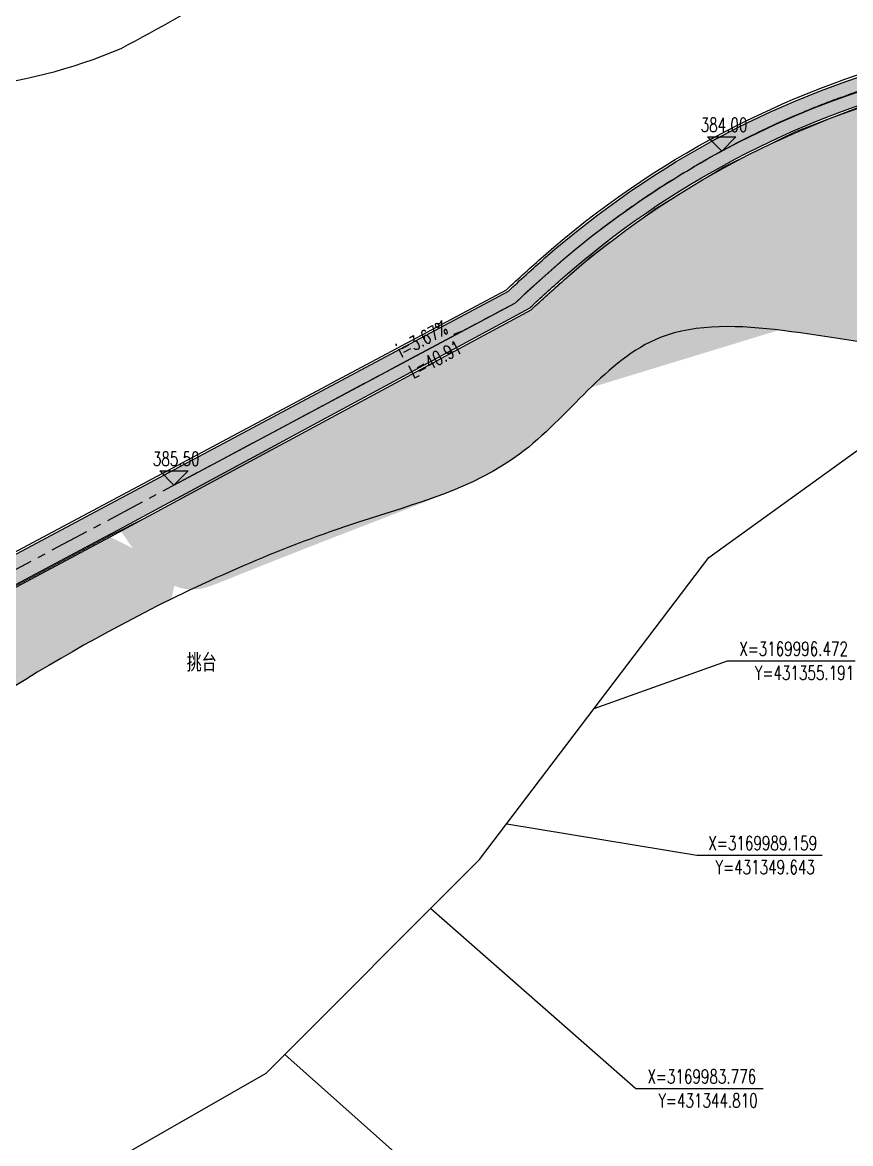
# Model space of a CAD drawing. Header units: millimetres. Extents: x -2430464 to 225692, y -180 to 1805330.
# Drawn here: x -73847 to -21226, y 1234337 to 1305526 of the extents above; entities that cross this region are included whole.
import ezdxf

# ---------------------------------------------------------------- set-up
doc = ezdxf.new("R2010")
doc.units = ezdxf.units.MM
doc.header["$LTSCALE"] = 1000
doc.linetypes.add('CENTERX2', pattern=[4, 2.5, -0.5, 0.5, -0.5])
for name, color, linetype in [('0-ROAD-中心线', 1, 'CENTERX2'), ('03LS-上木标注', 50, 'CONTINUOUS'), ('DIM_COOR', 3, 'CONTINUOUS'), ('DIM_ELEV', 3, 'CONTINUOUS'), ('DIM_SYMB', 3, 'CONTINUOUS'), ('HYDA', 7, 'CONTINUOUS'), ('LP-001-道路边线', 4, 'CONTINUOUS'), ('LP-002-文字说明', 254, 'CONTINUOUS'), ('LP-003设计水位线', 172, 'CONTINUOUS'), ('LP-006铺装分隔线', 35, 'CONTINUOUS'), ('LP-014绿化填充', 88, 'CONTINUOUS'), ('LP-10铺装填充', 251, 'CONTINUOUS'), ('PUB_TEXT', 7, 'CONTINUOUS'), ('ROAD', 2, 'CONTINUOUS')]:
    doc.layers.add(name, color=color, linetype=linetype)
doc.styles.add('_TCH_DIM', font='SIMPLEX.shx', dxfattribs={"width": 0.7, "bigfont": 'GBCBIG.shx'})
doc.styles.add('STYLE1', font='', dxfattribs={"width": 0.7})
doc.styles.add('TG_LINETYPE', font='SIMPLEX', dxfattribs={"width": 0.8, "height": 3, "bigfont": 'HZTXT'})
doc.styles.get('STYLE1').set_extended_font_data('SimSun')
doc.linetypes.add('TG_TYLG', pattern='A,2,-1.3,["TYLG",TG_LINETYPE,S=0.1,R=0,X=-1.2,Y=-0.15],0', length=3.3)
pattern_1 = [(0, (-431392709.98357, -3169114513.621448), (476.25, 476.25), [238.125, -714.375]), (90, (-431392590.92107, -3169114632.683948), (-476.25, 476.25), [238.125, -714.375])]

msp = doc.modelspace()

# ---------------------------------------------------------------- hatches: boundary and pattern name
at = {"layer": 'DIM_ELEV'}
for points in [[(-29415.91631892323, 1297354.995624466), (-30315.91631892323, 1298254.995624466), (-28515.91631892323, 1298254.995624466)], [(-64223.80342647433, 1276151.641231937), (-65123.80342647433, 1277051.641231937), (-63323.80342647433, 1277051.641231937)]]:
    msp.add_hatch(color=256, dxfattribs=at).paths.add_polyline_path(points)
at = {"layer": 'DIM_SYMB'}
msp.add_hatch(color=256, dxfattribs=at).paths.add_polyline_path([(-45625.5477155745, 1286068.01387207), (-46419.71317818761, 1285644.574126644), (-46476.1718108952, 1285750.462854786)])
at = {"layer": 'LP-014绿化填充'}
h = msp.add_hatch(dxfattribs=at)
h.set_pattern_fill('CROSS', color=256, scale=300)
h.set_pattern_definition(pattern_1)
edge = h.paths.add_edge_path()
edge.add_spline(control_points=[(-67588.00013777614, 1273228.767648621), (-64603.12937483191, 1268621.899836941), (-49412.06708493829, 1274838.265782757), (-41399.5019249022, 1276875.13965313), (-35187.75771948695, 1286634.377239151), (-24953.17247691751, 1286129.045839233), (-11303.9849768579, 1283128.404089851), (12381.140483886, 1292578.367556019), (25406.25852158666, 1322288.469054623), (60932.64478132129, 1324386.339863701), (64029.42719909549, 1352872.345312519), (88946.0480826199, 1359857.920356197), (106077.1548068821, 1377566.763267441), (116588.200994283, 1397706.698831482), (119357.415586561, 1412100.85415308), (118050.1938748658, 1418997.159043713), (117622.4396097362, 1421253.795239372)], knot_values=[0, 0, 0, 0, 1461.608760629228, 12567.25349089102, 24162.44586460281, 31944.65828745835, 40981.23680247532, 67066.73875934456, 99297.32680081317, 131462.0272839771, 151854.1354866179, 170324.0419808526, 202082.8766939532, 223870.9511597634, 237975.683084435, 244835.9247705665, 244835.9247705665, 244835.9247705665, 244835.9247705665], degree=3, periodic=0)
edge.add_arc((-2107.991869002581, 1246723.481314583), 56526.2807689651, 73.1341209586279, 78.19365156510638)
edge.add_arc((-2104.784615188837, 1246598.822995109), 56647.6529312183, 78.222624362827, 134.0927475518611)
edge.add_line((-41521.46161207557, 1287283.981924934), (-67588.00013765693, 1273228.767648621))
edge.add_spline(control_points=[(-67588.00013777614, 1273228.767648621), (-64603.12937483191, 1268621.899836941), (-49412.06708493829, 1274838.265782757), (-41399.5019249022, 1276875.13965313), (-35187.75771948695, 1286634.377239151), (-24953.17247691751, 1286129.045839233), (-11303.9849768579, 1283128.404089851), (12381.140483886, 1292578.367556019), (25406.25852158666, 1322288.469054623), (60932.64478132129, 1324386.339863701), (64029.42719909549, 1352872.345312519), (88946.0480826199, 1359857.920356197), (106077.1548068821, 1377566.763267441), (116588.200994283, 1397706.698831482), (119357.415586561, 1412100.85415308), (118050.1938748658, 1418997.159043713), (117622.4396097362, 1421253.795239372)], knot_values=[0, 0, 0, 0, 1461.608760629228, 12567.25349089102, 24162.44586460281, 31944.65828745835, 40981.23680247532, 67066.73875934456, 99297.32680081317, 131462.0272839771, 151854.1354866179, 170324.0419808526, 202082.8766939532, 223870.9511597634, 237975.683084435, 244835.9247705665, 244835.9247705665, 244835.9247705665, 244835.9247705665], degree=3, periodic=0)
edge.add_line((-16944.12864783406, 1284826.32528202), (-17681.61224636436, 1286422.805196209))
edge.add_line((-17681.61224636436, 1286422.805196209), (-16498.10442993045, 1288043.243127747))
edge.add_line((-16498.10442993045, 1288043.243127747), (-14613.24360921979, 1288700.179284496))
edge.add_line((-14613.24360921979, 1288700.179284496), (-10843.5100248754, 1289050.540646477))
edge.add_line((-10843.5100248754, 1289050.540646477), (-10000.35846850276, 1288243.224062366))
edge.add_line((-10000.35846850276, 1288243.224062366), (-9233.139260083437, 1288463.126655025))
edge.add_line((-9233.139260083437, 1288463.126655025), (-6907.41463509202, 1288474.150138779))
edge.add_line((-6907.41463509202, 1288474.150138779), (-6308.853825062513, 1287831.662386341))
edge.add_line((-6308.853825062513, 1287831.662386341), (-6154.098822444677, 1287941.210475845))
edge.add_line((-6154.098822444677, 1287941.210475845), (-4554.126902848482, 1288784.280127926))
edge.add_line((-4554.126902848482, 1288784.280127926), (-2954.172472566366, 1289947.134272022))
edge.add_line((-2954.172472566366, 1289947.134272022), (-2908.178709775209, 1289912.662208004))
edge.add_line((-2908.178709775209, 1289912.662208004), (-2565.34503147006, 1290337.970982475))
edge.add_line((-2565.34503147006, 1290337.970982475), (-1391.726811021566, 1290686.663266106))
edge.add_line((-1391.726811021566, 1290686.663266106), (-154.657478004694, 1290496.470369263))
edge.add_line((-154.657478004694, 1290496.470369263), (2067.495276719332, 1290588.042161865))
edge.add_line((2067.495276719332, 1290588.042161865), (1836.596392005682, 1291016.587275429))
edge.add_line((1836.596392005682, 1291016.587275429), (1875.912296384573, 1291881.075118465))
edge.add_line((1875.912296384573, 1291881.075118465), (2080.659312337637, 1292389.707403107))
edge.add_line((2080.659312337637, 1292389.707403107), (3468.381314247847, 1293885.120544834))
edge.add_line((3468.381314247847, 1293885.120544834), (5099.823255568743, 1294002.333547993))
edge.add_line((5099.823255568743, 1294002.333547993), (4623.05184468627, 1295520.698842449))
edge.add_line((4623.05184468627, 1295520.698842449), (7831.043782800436, 1298466.001607819))
edge.add_line((7831.043782800436, 1298466.001607819), (8524.657851308584, 1298552.629644318))
edge.add_line((8524.657851308584, 1298552.629644318), (10258.70496538281, 1298249.436105175))
edge.add_line((10258.70496538281, 1298249.436105175), (11257.76341721416, 1297289.643696709))
h = msp.add_hatch(dxfattribs=at)
h.set_pattern_fill('CROSS', color=256, scale=300)
h.set_pattern_definition(pattern_1)
edge = h.paths.add_edge_path()
edge.add_spline(control_points=[(-105477.2201662958, 1239290.190519257), (-93100.78694978356, 1250155.64083044), (-80002.64048269391, 1261062.462633057), (-64964.85172006488, 1268628.745911045), (-64384.74703499675, 1268913.927924557)], knot_values=[256219.2115249445, 256219.2115249445, 256219.2115249445, 256219.2115249445, 305032.9687278541, 306981.135918422, 306981.135918422, 306981.135918422, 306981.135918422], degree=3, periodic=0)
edge.add_line((-64384.74703499675, 1268913.927924557), (-63970.65965637565, 1270704.917282505))
edge.add_line((-63970.65965637565, 1270704.917282505), (-68273.7436760962, 1272858.995314045))
edge.add_line((-68273.7436760962, 1272858.995314045), (-110095.2327631414, 1250560.265981121))
edge.add_line((-110095.2327631414, 1250560.265981121), (-114318.1520368755, 1244371.286191864))
edge.add_line((-114318.1520368755, 1244371.286191864), (-105477.2201662362, 1239290.190519257))
at = {"layer": 'LP-10铺装填充'}
h = msp.add_hatch(dxfattribs=at)
h.set_pattern_fill('-600X200', color=256, scale=2500, pattern_type=2)
h.set_pattern_definition([(210.7031794559915, (94644.19562783837, 1222099.198271198), (1276.47658006669, -2149.559848094778), [208.333325, -208.33325]), (210.7031794559915, (94982.88518837094, 1221936.876329346), (1276.47658006669, -2149.559848094778), [208.333325, -208.33325]), (210.7031794559915, (94963.31476709247, 1221561.808305187), (1276.47658006669, -2149.559848094778), [208.333325, -208.33325]), (210.7031794559915, (95302.00432756543, 1221399.486363335), (1276.47658006669, -2149.559848094778), [208.333325, -208.33325]), (210.7031794559915, (95282.43390628695, 1221024.418339176), (1276.47658006669, -2149.559848094778), [208.333325, -208.33325]), (210.7031794559915, (95621.12347653508, 1220862.096420212), (1276.47658006669, -2149.559848094778), [208.333325, -208.33325]), (210.7031794559915, (95601.553055197, 1220487.028396053), (1276.47658006669, -2149.559848094778), [208.333325, -208.33325]), (210.7031794559915, (95940.24261572957, 1220324.706454201), (1276.47658006669, -2149.559848094778), [208.333325, -208.33325]), (120.7031794559915, (95940.24261572957, 1220324.706454201), (-358.2599818476626, -212.7461009327034), []), (120.7031794559915, (95761.11263152957, 1220218.333396835), (-358.2599818476626, -212.7461009327034), [])])
edge = h.paths.add_edge_path()
edge.add_line((10124.38084849715, 1302059.6942486), (10439.39835968614, 1303735.349858684))
edge.add_arc((24925.60262027383, 1215967.217773361), 99324.57716753814, 131.3142506660975, 133.1419088232065, ccw=False)
edge.add_arc((-2107.991865664721, 1246723.48130743), 58376.28077553461, 77.588000340365, 131.3142506648132, ccw=False)
edge.add_arc((-2115.595168381929, 1246671.745417995), 56724.26190255526, 77.53869250456184, 134.0951235464403)
edge.add_line((-41587.2677821815, 1287410.289199753), (-55930.97299298644, 1279675.757178707))
edge.add_line((-55930.9729937017, 1279675.757178707), (-61534.53731992841, 1276349.711302204))
edge.add_line((-61534.53731992841, 1276349.711302204), (-65409.76010742784, 1274592.853767795))
edge.add_line((-65409.76010742784, 1274592.853767795), (-68275.91543206573, 1273027.827123566))
edge.add_line((-68275.91543206573, 1273027.827123566), (-110198.3502514064, 1250675.274704857))
edge.add_line((-110198.3502514064, 1250675.274704857), (-110198.3502505124, 1250675.274706287))
edge.add_line((-110198.3502505124, 1250675.274706287), (-111367.0151074827, 1251978.706924362))
edge.add_line((-111367.0151074827, 1251978.706924362), (-111367.0151083767, 1251978.706922932))
edge.add_line((-111367.0151083767, 1251978.706922932), (-43025.3047939837, 1288417.708348198))

# ---------------------------------------------------------------- linework, layer by layer
at = {"layer": '0-ROAD-中心线', "elevation": -399665.2262947477}
msp.add_lwpolyline([(-42508.31253424287, 1287730.087248726, -0.008309929679432409), (-40086.1810374558, 1289931.46815197, -0.2360242013563377), (9662.144629150629, 1303032.777758045, -0.2360242013563377)], format="xyb", dxfattribs=at)
msp.add_lwpolyline([(-115231.3125645816, 1244807.21653883), (-110782.6826789677, 1251326.990815086), (-42508.31253418326, 1287730.087248726)], dxfattribs=at)
at = {"layer": '03LS-上木标注'}
msp.add_arc((-2582.068264693022, 1247258.195269031), 56830.84380205858, 77.51255402259677, 118.1752783074293, dxfattribs=at)
at = {"layer": 'DIM_COOR', "color": 3}
for p, q in [((-37519.24819895625, 1261958.431272907), (-29044.71698477864, 1264995.352540417)), ((-29044.71698477864, 1264995.352540417), (-20926.71698477864, 1264995.352540417)), ((-43066.84317436814, 1254645.697640343), (-30987.14309641719, 1252651.668191357)), ((-30987.14309641719, 1252651.668191357), (-23034.14309641719, 1252651.668191357)), ((-47899.80923846364, 1249262.770233555), (-34872.14330276847, 1237839.27065031)), ((-57164.29093268514, 1239998.288539333), (-48999.20153233409, 1232725.448415203)), ((-34872.14330276847, 1237839.27065031), (-26787.14330276847, 1237839.27065031))]:
    msp.add_line(p, q, dxfattribs=at)
at = {"layer": 'DIM_ELEV'}
for p, q in [((-29415.91631892323, 1297354.995624466), (-30315.91631892323, 1298254.995624466)), ((-30315.91631892323, 1298254.995624466), (-28515.91631892323, 1298254.995624466)), ((-29415.91631892323, 1297354.995624466), (-28515.91631892323, 1298254.995624466)), ((-64223.80342647433, 1276151.641231937), (-65123.80342647433, 1277051.641231937)), ((-65123.80342647433, 1277051.641231937), (-63323.80342647433, 1277051.641231937)), ((-64223.80342647433, 1276151.641231937), (-63323.80342647433, 1277051.641231937))]:
    msp.add_line(p, q, dxfattribs=at)
at = {"layer": 'DIM_SYMB'}
msp.add_lwpolyline([(-50390.54049101472, 1283527.375399513), (-45625.5477155745, 1286068.01387207)], dxfattribs=at)
at = {"layer": 'HYDA', "color": 140, "linetype": 'Continuous', "elevation": 376500, "flags": 128}
msp.add_lwpolyline([(-130347.6203040779, 1130196.709642334), (-127808.4981989563, 1132973.781273289), (-120863.1981989443, 1145872.281272812), (-120863.1981989443, 1163070.181272907), (-116404.053837806, 1178967.788926048), (-110966.3342427313, 1192897.10065691), (-100720.4537887871, 1207181.043302936), (-83821.39819899201, 1224255.181272907), (-58355.19819894433, 1238807.381273193), (-44795.29819896817, 1252367.281273289), (-30243.19819900393, 1271549.581273003), (-14966.04866811633, 1282549.147412224)], dxfattribs=at)
at = {"layer": 'LP-001-道路边线', "color": 4}
msp.add_line((-68273.7436760962, 1272858.995314045, -399665.2262947477), (-41519.92920199037, 1287285.409666939, -399665.2262947477), dxfattribs=at)
at = {"layer": 'LP-001-道路边线'}
msp.add_lwpolyline([(-160288.1175884306, 1268173.759428425), (-158277.3726445735, 1270189.604208393, 0.00696093194925495), (-152032.2547338307, 1263706.36689846, 0.02315024851282128), (-147431.707398802, 1259472.722235126, 0.06890689696687194), (-144697.0330286324, 1257758.214140339, 0.1470232361306028), (-139740.0047186315, 1257107.875400944, 0.1156340541269816), (-137209.4780975282, 1258153.241577072, 0.02606369623719637), (-131901.0777949989, 1262394.482498569, -0.00343721092232271), (-106215.6936610043, 1284478.722160263, -0.006278967281326064), (-91796.24599602818, 1296397.141952915, -0.0114436843499912), (-89393.76847019792, 1298243.607072754, -0.08038948262039322), (-87100.51018747687, 1299414.159070892, -0.02590407198208799), (-77384.9151507914, 1301376.691305084, 0.07509737545461327), (-67569.63057383895, 1303872.885363979, 0.02181305998976227), (-53513.27397957444, 1312202.590777321, -0.00827596505068791), (-28688.92960759997, 1327836.263620777, 0.002756895479847386), (-21339.22302690148, 1332352.380033417, -0.05421204434812365), (-16161.8311906755, 1334841.742471619, 0.1623475614242371), (-5100.684909552336, 1342551.96133749, 0.0001685118640825431), (3748.575637370348, 1354441.751330776, -8.132403399774617e-05), (12276.34010371566, 1365903.754431648, -0.002679901463524281), (26428.26997646689, 1384707.362285538, -0.8750380001849134)], format="xyb", dxfattribs=at)
at = {"layer": 'LP-001-道路边线', "color": 4, "linetype": 'Continuous', "elevation": -399665.2262947477, "flags": 128}
for points in [[(-43095.87580052018, 1288550.066823406, -0.007974832165171971), (-40746.36954018474, 1290682.568106098, -0.2388965551415803), (10489.10199466348, 1303877.997903271, -0.2360242013557602)], [(-41521.46161195636, 1287283.981924934, -0.007248876381208427), (-39425.99253472686, 1289180.368198318, -0.2388965587590652), (10058.62628862262, 1301924.874598904)]]:
    msp.add_lwpolyline(points, format="xyb", dxfattribs=at)
at = {"layer": 'LP-001-道路边线', "color": 4, "elevation": -399665.2262947477}
for points in [[(-116057.3435316384, 1245370.841273708), (-111470.1325948536, 1252093.715649528), (-43095.87808403373, 1288550.069260044)], [(-114318.1520369351, 1244371.286191864), (-110095.2327631414, 1250560.265981121), (-68273.7436760962, 1272858.995314045)]]:
    msp.add_lwpolyline(points, dxfattribs=at)
at = {"layer": 'LP-003设计水位线', "color": 172}
msp.add_spline([(117622.4396097362, 1421253.795239372, -399665.2262947477), (118620.3277350366, 1414466.517782135, -399665.2262947477), (116583.7114051282, 1400509.596323891, -399665.2262947477), (106894.853494972, 1380994.314585609, -399665.2262947477), (83476.73990854621, 1359541.679819984, -399665.2262947477), (67422.02872690558, 1350410.212534828, -399665.2262947477), (58475.66483530402, 1332085.348277016, -399665.2262947477), (29852.80625376105, 1317412.246226234, -399665.2262947477), (7796.606241554022, 1293910.441050453, -399665.2262947477), (-16649.82503286004, 1284809.594370766, -399665.2262947477), (-25556.4588829577, 1285963.554819984, -398665.2262947477), (-33325.46443715692, 1285510.362925453, -398665.2262947477), (-42256.38094106317, 1278115.282359047, -398665.2262947477), (-52487.75002065301, 1273796.204722328, -398665.2262947477), (-66116.25075307488, 1268043.060191078, -398665.2262947477), (-110633.4320885241, 1234741.43885891, -399665.2262947477)], degree=3, dxfattribs=at)
at = {"layer": 'LP-006铺装分隔线', "color": 35, "linetype": 'Continuous'}
msp.add_line((-68341.08225628734, 1272983.874846859, -399665.2262947477), (-41587.2677821815, 1287410.289199753, -399665.2262947477), dxfattribs=at)
at = {"layer": 'LP-006铺装分隔线', "color": 35, "linetype": 'Continuous', "elevation": -399665.2262947477, "flags": 128}
for points in [[(-42971.24045869708, 1288461.288768692, -0.009889363719888165), (-40647.34126475453, 1290569.903112812, -0.238896555359428), (10456.81631723046, 1303731.51365797, -0.2360242013558631)], [(-41595.93617269397, 1287419.600125713, -0.007151661904023327), (-39525.02081009746, 1289293.033191128, -0.2388965585301341), (10090.91196605563, 1302071.358844204)]]:
    msp.add_lwpolyline(points, format="xyb", dxfattribs=at)
at = {"layer": 'LP-006铺装分隔线'}
msp.add_lwpolyline([(-64223.80342653394, 1276151.641231937), (-42508.31253418326, 1287730.087248726, -0.06862918081544538), (-29415.91631886363, 1297354.995624466, 0.2065333435290258)], format="xyb", dxfattribs=at)
at = {"layer": 'LP-006铺装分隔线', "color": 35, "linetype": 'Continuous', "elevation": -399665.2262947477, "flags": 128}
for points in [[(-117629.3565097749, 1242800.813183231), (-111367.0151074827, 1251978.706924362), (-42971.24045869708, 1288461.288768692)], [(-116137.9743051231, 1241970.345521851), (-110198.3502505124, 1250675.274706287), (-68275.91543206573, 1273027.827123566)]]:
    msp.add_lwpolyline(points, dxfattribs=at)
at = {"layer": 'LP-006铺装分隔线'}
msp.add_arc((-2107.991869240999, 1246723.481320782), 57526.28076311721, 78.5507281389568, 118.3400364231025, dxfattribs=at)
at = {"layer": 'ROAD', "linetype": 'TG_TYLG', "ltscale": 0.2, "const_width": 50, "elevation": -399665.2262947477}
msp.add_lwpolyline([(-114380.1043594182, 1244413.558047218), (-110146.7915069759, 1250617.770343704), (-68274.82955417037, 1272943.411218567), (-65771.70004627109, 1274208.16808979), (-61705.46943679452, 1276400.794777317), (-53204.23254856467, 1280984.902437611), (-41519.92920199037, 1287285.409666939, -0.2529614275860904), (10075.41818001866, 1301997.519376202, -0.2360242013539047)], format="xyb", dxfattribs=at)

# ---------------------------------------------------------------- texts
at = {"layer": 'DIM_SYMB', "color": 7, "style": '_TCH_DIM', "width": 0.7058823529411765}
for s, p in [('i=3.67%', (-49771.05112156272, 1284214.658399029)), ('L=40.91', (-49001.7878549993, 1282899.42447464))]:
    msp.add_text(s, height=892.5, rotation=28.06601768362592, dxfattribs=at).set_placement(p)
at = {"layer": 'LP-002-文字说明', "color": 6, "insert": (-63412.25751414895, 1265414.953079147, -196485.3888058106), "char_height": 1000, "width": 6867.797052358685, "attachment_point": 1, "style": 'STYLE1'}
msp.add_mtext('挑台', dxfattribs=at)
at = {"layer": 'PUB_TEXT', "color": 7, "style": '_TCH_DIM', "width": 0.7058823529411765}
for s, p in [('384.00', (-30753.91631892323, 1298569.995624466)), ('385.50', (-65561.80342647433, 1277366.641231937)), ('X=3169996.472', (-28306.71698477864, 1265310.352540417)), ('Y=431355.191', (-27316.71698477864, 1263787.852540417)), ('X=3169989.159', (-30264.14309641719, 1252966.668191357)), ('Y=431349.643', (-29814.14309641719, 1251444.168191357)), ('X=3169983.776', (-34137.14330276847, 1238154.27065031)), ('Y=431344.810', (-33447.14330276847, 1236631.77065031))]:
    msp.add_text(s, height=892.5, dxfattribs=at).set_placement(p)

doc.saveas('drawing.dxf')
